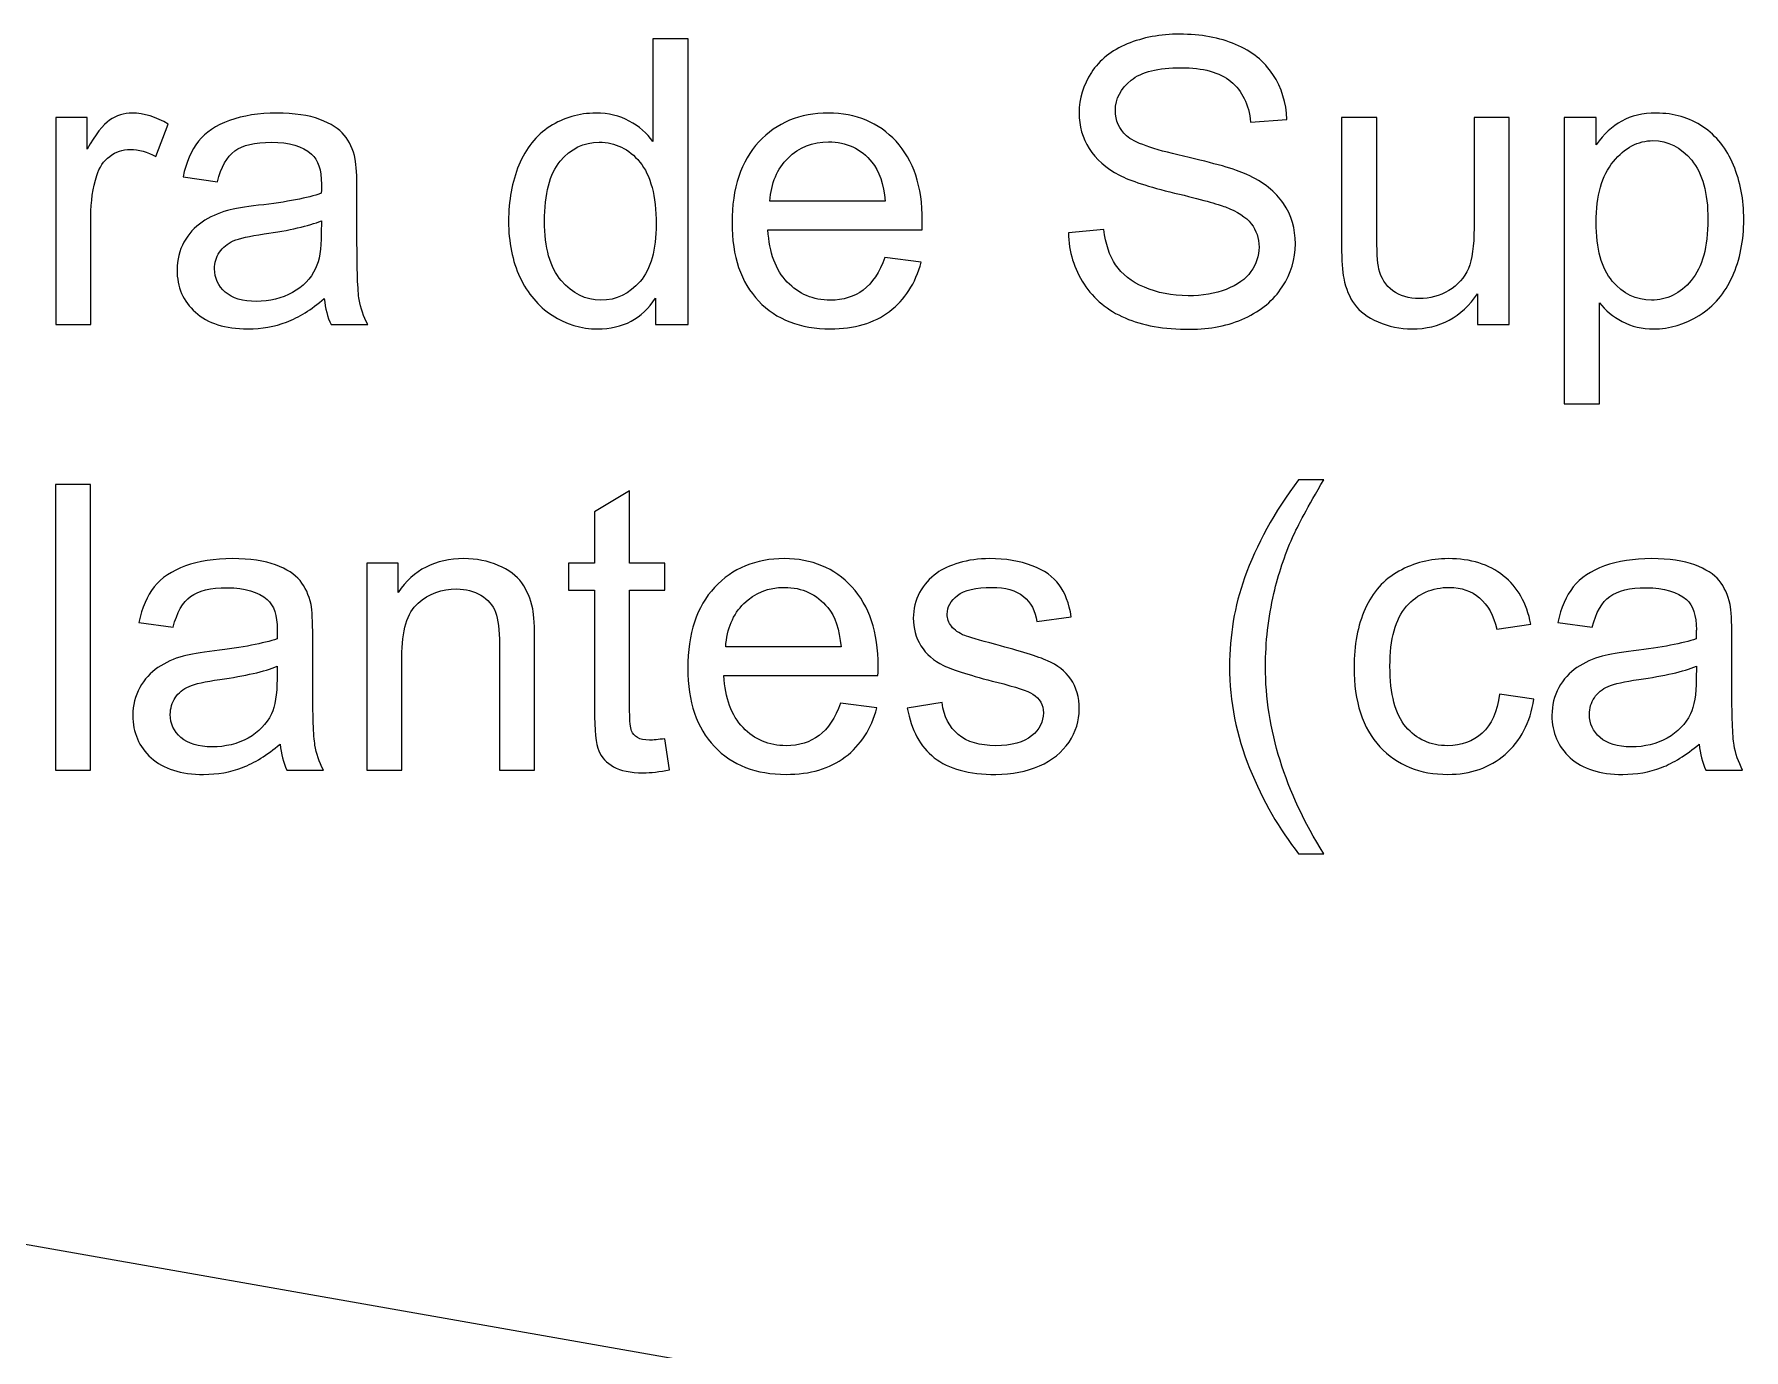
# Model space of a CAD drawing. Header units: millimetres. Extents: x -300 to 279, y -192 to 238.
# Drawn here: x -21.2 to 33.2, y 135.7 to 177.6 of the extents above; entities that cross this region are included whole.
import ezdxf

# ---------------------------------------------------------------- set-up
doc = ezdxf.new("R2010")
doc.units = ezdxf.units.MM
doc.layers.add('CAMADA_1', color=7, linetype='CONTINUOUS')

msp = doc.modelspace()

# ---------------------------------------------------------------- linework, layer by layer
at = {"layer": 'CAMADA_1', "color": 250}
for points, knots in [([(-1.4253, 168.3946), (-1.4253, 168.3946), (-1.4253, 169.2307), (-1.4253, 169.2307), (-1.8423, 168.5809), (-2.4561, 168.2549), (-3.2668, 168.2549), (-3.7917, 168.2549), (-4.2743, 168.3988), (-4.7125, 168.6888), (-5.1527, 168.9767), (-5.4935, 169.381), (-5.7369, 169.8974), (-5.9782, 170.416), (-6.0989, 171.0108), (-6.0989, 171.6839), (-6.0989, 172.3401), (-5.9888, 172.9349), (-5.7708, 173.4704), (-5.5507, 174.0038), (-5.2226, 174.4144), (-4.7844, 174.698), (-4.3484, 174.9838), (-3.8573, 175.1256), (-3.3176, 175.1256), (-2.9197, 175.1256), (-2.5662, 175.0409), (-2.2571, 174.8737), (-1.9481, 174.7065), (-1.6962, 174.4864), (-1.5015, 174.2176), (-1.5015, 174.2176), (-1.5015, 177.4878), (-1.5015, 177.4878), (-1.5015, 177.4878), (-0.3839, 177.4878), (-0.3839, 177.4878), (-0.3839, 177.4878), (-0.3839, 168.3946), (-0.3839, 168.3946), (-0.3839, 168.3946), (-1.4253, 168.3946), (-1.4253, 168.3946)], [0, 0, 0, 0, 0.0714286, 0.0714286, 0.0714286, 0.1428571, 0.1428571, 0.1428571, 0.2142857, 0.2142857, 0.2142857, 0.2857143, 0.2857143, 0.2857143, 0.3571429, 0.3571429, 0.3571429, 0.4285714, 0.4285714, 0.4285714, 0.5, 0.5, 0.5, 0.5714286, 0.5714286, 0.5714286, 0.6428571, 0.6428571, 0.6428571, 0.7142857, 0.7142857, 0.7142857, 0.7857143, 0.7857143, 0.7857143, 0.8571429, 0.8571429, 0.8571429, 0.9285714, 0.9285714, 0.9285714, 1, 1, 1, 1]), ([(11.7213, 171.3156), (11.7213, 171.3156), (12.8516, 171.4172), (12.8516, 171.4172), (12.9045, 170.96), (13.0294, 170.5854), (13.2263, 170.2911), (13.4231, 169.999), (13.7279, 169.762), (14.1407, 169.5799), (14.5534, 169.4), (15.0191, 169.309), (15.5355, 169.309), (15.9949, 169.309), (16.3991, 169.3767), (16.7505, 169.5143), (17.1019, 169.6519), (17.3622, 169.8403), (17.5337, 170.0795), (17.7051, 170.3187), (17.7919, 170.579), (17.7919, 170.8584), (17.7919, 171.142), (17.7094, 171.3897), (17.5443, 171.6035), (17.3792, 171.8151), (17.1061, 171.9929), (16.7251, 172.139), (16.4817, 172.2321), (15.9419, 172.3803), (15.1059, 172.5814), (14.2698, 172.7825), (13.6856, 172.9708), (13.3511, 173.1486), (12.9172, 173.3772), (12.5955, 173.6609), (12.3838, 173.9974), (12.17, 174.334), (12.0642, 174.7129), (12.0642, 175.1298), (12.0642, 175.5913), (12.1954, 176.021), (12.4558, 176.4189), (12.7161, 176.8189), (13.095, 177.1216), (13.5967, 177.3291), (14.0962, 177.5365), (14.6529, 177.6402), (15.2646, 177.6402), (15.9377, 177.6402), (16.5325, 177.5323), (17.0468, 177.3142), (17.5612, 177.0983), (17.957, 176.7787), (18.2343, 176.3554), (18.5116, 175.9342), (18.6597, 175.4558), (18.6809, 174.9224), (18.6809, 174.9224), (17.5252, 174.8335), (17.5252, 174.8335), (17.4638, 175.4071), (17.2543, 175.841), (16.8966, 176.1331), (16.5388, 176.4274), (16.0097, 176.5734), (15.3112, 176.5734), (14.583, 176.5734), (14.0518, 176.4401), (13.7194, 176.1734), (13.3871, 175.9067), (13.2199, 175.5849), (13.2199, 175.2082), (13.2199, 174.8822), (13.3384, 174.6134), (13.5734, 174.4017), (13.8062, 174.1922), (14.4095, 173.9741), (15.3874, 173.754), (16.3653, 173.5318), (17.0363, 173.3391), (17.4003, 173.174), (17.9274, 172.9306), (18.319, 172.6237), (18.5708, 172.2491), (18.8227, 171.8765), (18.9476, 171.4468), (18.9476, 170.96), (18.9476, 170.4753), (18.81, 170.0223), (18.5327, 169.5948), (18.2555, 169.1672), (17.8596, 168.8349), (17.3411, 168.5978), (16.8225, 168.3607), (16.2404, 168.2422), (15.5906, 168.2422), (14.7693, 168.2422), (14.0814, 168.3628), (13.5268, 168.602), (12.9701, 168.8412), (12.5362, 169.2011), (12.2208, 169.6837), (11.9033, 170.1641), (11.7382, 170.7081), (11.7213, 171.3156)], [0, 0, 0, 0, 0.0285714, 0.0285714, 0.0285714, 0.0571429, 0.0571429, 0.0571429, 0.0857143, 0.0857143, 0.0857143, 0.1142857, 0.1142857, 0.1142857, 0.1428571, 0.1428571, 0.1428571, 0.1714286, 0.1714286, 0.1714286, 0.2, 0.2, 0.2, 0.2285714, 0.2285714, 0.2285714, 0.2571429, 0.2571429, 0.2571429, 0.2857143, 0.2857143, 0.2857143, 0.3142857, 0.3142857, 0.3142857, 0.3428571, 0.3428571, 0.3428571, 0.3714286, 0.3714286, 0.3714286, 0.4, 0.4, 0.4, 0.4285714, 0.4285714, 0.4285714, 0.4571429, 0.4571429, 0.4571429, 0.4857143, 0.4857143, 0.4857143, 0.5142857, 0.5142857, 0.5142857, 0.5428571, 0.5428571, 0.5428571, 0.5714286, 0.5714286, 0.5714286, 0.6, 0.6, 0.6, 0.6285714, 0.6285714, 0.6285714, 0.6571429, 0.6571429, 0.6571429, 0.6857143, 0.6857143, 0.6857143, 0.7142857, 0.7142857, 0.7142857, 0.7428571, 0.7428571, 0.7428571, 0.7714286, 0.7714286, 0.7714286, 0.8, 0.8, 0.8, 0.8285714, 0.8285714, 0.8285714, 0.8571429, 0.8571429, 0.8571429, 0.8857143, 0.8857143, 0.8857143, 0.9142857, 0.9142857, 0.9142857, 0.9428571, 0.9428571, 0.9428571, 0.9714286, 0.9714286, 0.9714286, 1, 1, 1, 1]), ([(-20.5134, 168.3946), (-20.5134, 168.3946), (-20.5134, 174.9859), (-20.5134, 174.9859), (-20.5134, 174.9859), (-19.5101, 174.9859), (-19.5101, 174.9859), (-19.5101, 174.9859), (-19.5101, 173.9763), (-19.5101, 173.9763), (-19.254, 174.444), (-19.0169, 174.7531), (-18.7989, 174.9012), (-18.5809, 175.0515), (-18.3417, 175.1256), (-18.0813, 175.1256), (-17.7046, 175.1256), (-17.3215, 175.0071), (-16.932, 174.7721), (-16.932, 174.7721), (-17.3299, 173.7413), (-17.3299, 173.7413), (-17.6009, 173.8937), (-17.8718, 173.9699), (-18.1427, 173.9699), (-18.3861, 173.9699), (-18.6042, 173.8958), (-18.7968, 173.7498), (-18.9894, 173.6037), (-19.127, 173.4005), (-19.2095, 173.1402), (-19.3344, 172.7444), (-19.3958, 172.3104), (-19.3958, 171.8384), (-19.3958, 171.8384), (-19.3958, 168.3946), (-19.3958, 168.3946), (-19.3958, 168.3946), (-20.5134, 168.3946), (-20.5134, 168.3946)], [0, 0, 0, 0, 0.0769231, 0.0769231, 0.0769231, 0.1538462, 0.1538462, 0.1538462, 0.2307692, 0.2307692, 0.2307692, 0.3076923, 0.3076923, 0.3076923, 0.3846154, 0.3846154, 0.3846154, 0.4615385, 0.4615385, 0.4615385, 0.5384615, 0.5384615, 0.5384615, 0.6153846, 0.6153846, 0.6153846, 0.6923077, 0.6923077, 0.6923077, 0.7692308, 0.7692308, 0.7692308, 0.8461538, 0.8461538, 0.8461538, 0.9230769, 0.9230769, 0.9230769, 1, 1, 1, 1]), ([(-11.9663, 169.2201), (-12.3812, 168.8666), (-12.7812, 168.619), (-13.1643, 168.4729), (-13.5474, 168.3269), (-13.9581, 168.2549), (-14.3983, 168.2549), (-15.1222, 168.2549), (-15.6789, 168.4306), (-16.0684, 168.7841), (-16.4579, 169.1354), (-16.6526, 169.5863), (-16.6526, 170.1345), (-16.6526, 170.4562), (-16.5785, 170.7505), (-16.4325, 171.0172), (-16.2843, 171.2839), (-16.0917, 171.4955), (-15.8546, 171.6564), (-15.6154, 171.8173), (-15.3487, 171.94), (-15.0503, 172.0226), (-14.8301, 172.0797), (-14.4978, 172.1348), (-14.0554, 172.1898), (-13.1537, 172.2956), (-12.487, 172.4247), (-12.0615, 172.5729), (-12.0573, 172.7253), (-12.0552, 172.8227), (-12.0552, 172.8629), (-12.0552, 173.3159), (-12.161, 173.6355), (-12.3727, 173.8217), (-12.6584, 174.0736), (-13.0839, 174.1985), (-13.6469, 174.1985), (-14.174, 174.1985), (-14.5634, 174.1054), (-14.8132, 173.9212), (-15.0651, 173.7371), (-15.2492, 173.4111), (-15.3699, 172.9412), (-15.3699, 172.9412), (-16.4621, 173.0936), (-16.4621, 173.0936), (-16.3626, 173.5614), (-16.1996, 173.9403), (-15.971, 174.2281), (-15.7424, 174.516), (-15.4122, 174.7361), (-14.9804, 174.8928), (-14.5507, 175.0473), (-14.0491, 175.1256), (-13.4818, 175.1256), (-12.9188, 175.1256), (-12.4595, 175.06), (-12.106, 174.9266), (-11.7546, 174.7933), (-11.4943, 174.6282), (-11.3292, 174.4271), (-11.1641, 174.226), (-11.0477, 173.972), (-10.9799, 173.6651), (-10.9439, 173.4746), (-10.9249, 173.1317), (-10.9249, 172.6385), (-10.9249, 172.6385), (-10.9249, 171.1569), (-10.9249, 171.1569), (-10.9249, 170.1218), (-10.9016, 169.4678), (-10.855, 169.1905), (-10.8106, 168.9132), (-10.7175, 168.6486), (-10.582, 168.3946), (-10.582, 168.3946), (-11.7504, 168.3946), (-11.7504, 168.3946), (-11.8626, 168.6296), (-11.9345, 168.9047), (-11.9663, 169.2201)], [0, 0, 0, 0, 0.037037, 0.037037, 0.037037, 0.0740741, 0.0740741, 0.0740741, 0.1111111, 0.1111111, 0.1111111, 0.1481481, 0.1481481, 0.1481481, 0.1851852, 0.1851852, 0.1851852, 0.2222222, 0.2222222, 0.2222222, 0.2592593, 0.2592593, 0.2592593, 0.2962963, 0.2962963, 0.2962963, 0.3333333, 0.3333333, 0.3333333, 0.3703704, 0.3703704, 0.3703704, 0.4074074, 0.4074074, 0.4074074, 0.4444444, 0.4444444, 0.4444444, 0.4814815, 0.4814815, 0.4814815, 0.5185185, 0.5185185, 0.5185185, 0.5555556, 0.5555556, 0.5555556, 0.5925926, 0.5925926, 0.5925926, 0.6296296, 0.6296296, 0.6296296, 0.6666667, 0.6666667, 0.6666667, 0.7037037, 0.7037037, 0.7037037, 0.7407407, 0.7407407, 0.7407407, 0.7777778, 0.7777778, 0.7777778, 0.8148148, 0.8148148, 0.8148148, 0.8518519, 0.8518519, 0.8518519, 0.8888889, 0.8888889, 0.8888889, 0.9259259, 0.9259259, 0.9259259, 0.962963, 0.962963, 0.962963, 1, 1, 1, 1]), ([(5.8793, 170.5282), (5.8793, 170.5282), (7.035, 170.3758), (7.035, 170.3758), (6.8551, 169.7048), (6.5185, 169.182), (6.0275, 168.8116), (5.5364, 168.4412), (4.9099, 168.2549), (4.1458, 168.2549), (3.1848, 168.2549), (2.4228, 168.5512), (1.8598, 169.1439), (1.2967, 169.7345), (1.0152, 170.5663), (1.0152, 171.6352), (1.0152, 172.7401), (1.2988, 173.5995), (1.8682, 174.2091), (2.4376, 174.8208), (3.1763, 175.1256), (4.0844, 175.1256), (4.9628, 175.1256), (5.6803, 174.8272), (6.237, 174.2281), (6.7937, 173.6291), (7.0731, 172.7867), (7.0731, 171.7008), (7.0731, 171.6352), (7.071, 171.5357), (7.0668, 171.4045), (7.0668, 171.4045), (2.1582, 171.4045), (2.1582, 171.4045), (2.2005, 170.6827), (2.4037, 170.1282), (2.772, 169.745), (3.1382, 169.3619), (3.5975, 169.1693), (4.1458, 169.1693), (4.5543, 169.1693), (4.9035, 169.2773), (5.1914, 169.4932), (5.4814, 169.7091), (5.71, 170.0541), (5.8793, 170.5282)], [0, 0, 0, 0, 0.0666667, 0.0666667, 0.0666667, 0.1333333, 0.1333333, 0.1333333, 0.2, 0.2, 0.2, 0.2666667, 0.2666667, 0.2666667, 0.3333333, 0.3333333, 0.3333333, 0.4, 0.4, 0.4, 0.4666667, 0.4666667, 0.4666667, 0.5333333, 0.5333333, 0.5333333, 0.6, 0.6, 0.6, 0.6666667, 0.6666667, 0.6666667, 0.7333333, 0.7333333, 0.7333333, 0.8, 0.8, 0.8, 0.8666667, 0.8666667, 0.8666667, 0.9333333, 0.9333333, 0.9333333, 1, 1, 1, 1]), ([(24.7515, 168.3946), (24.7515, 168.3946), (24.7515, 169.3746), (24.7515, 169.3746), (24.2393, 168.6274), (23.545, 168.2549), (22.6666, 168.2549), (22.2792, 168.2549), (21.9173, 168.329), (21.5807, 168.4772), (21.2442, 168.6274), (20.9944, 168.8137), (20.8314, 169.0381), (20.6685, 169.2646), (20.5542, 169.5397), (20.4885, 169.8657), (20.4441, 170.0858), (20.4208, 170.433), (20.4208, 170.9071), (20.4208, 170.9071), (20.4208, 174.9859), (20.4208, 174.9859), (20.4208, 174.9859), (21.5384, 174.9859), (21.5384, 174.9859), (21.5384, 174.9859), (21.5384, 171.3389), (21.5384, 171.3389), (21.5384, 170.7568), (21.5617, 170.3631), (21.6061, 170.162), (21.676, 169.8678), (21.8242, 169.6392), (22.0528, 169.472), (22.2792, 169.3048), (22.5586, 169.2201), (22.8931, 169.2201), (23.2275, 169.2201), (23.5408, 169.3048), (23.8329, 169.4762), (24.125, 169.6477), (24.3324, 169.8826), (24.4552, 170.1768), (24.5758, 170.4711), (24.6372, 170.9007), (24.6372, 171.4617), (24.6372, 171.4617), (24.6372, 174.9859), (24.6372, 174.9859), (24.6372, 174.9859), (25.7548, 174.9859), (25.7548, 174.9859), (25.7548, 174.9859), (25.7548, 168.3946), (25.7548, 168.3946), (25.7548, 168.3946), (24.7515, 168.3946), (24.7515, 168.3946)], [0, 0, 0, 0, 0.0526316, 0.0526316, 0.0526316, 0.1052632, 0.1052632, 0.1052632, 0.1578947, 0.1578947, 0.1578947, 0.2105263, 0.2105263, 0.2105263, 0.2631579, 0.2631579, 0.2631579, 0.3157895, 0.3157895, 0.3157895, 0.3684211, 0.3684211, 0.3684211, 0.4210526, 0.4210526, 0.4210526, 0.4736842, 0.4736842, 0.4736842, 0.5263158, 0.5263158, 0.5263158, 0.5789474, 0.5789474, 0.5789474, 0.6315789, 0.6315789, 0.6315789, 0.6842105, 0.6842105, 0.6842105, 0.7368421, 0.7368421, 0.7368421, 0.7894737, 0.7894737, 0.7894737, 0.8421053, 0.8421053, 0.8421053, 0.8947368, 0.8947368, 0.8947368, 0.9473684, 0.9473684, 0.9473684, 1, 1, 1, 1]), ([(27.5095, 165.8673), (27.5095, 165.8673), (27.5095, 174.9859), (27.5095, 174.9859), (27.5095, 174.9859), (28.5255, 174.9859), (28.5255, 174.9859), (28.5255, 174.9859), (28.5255, 174.1202), (28.5255, 174.1202), (28.7647, 174.4546), (29.0356, 174.7065), (29.3383, 174.8737), (29.6389, 175.0409), (30.0051, 175.1256), (30.4347, 175.1256), (30.9978, 175.1256), (31.4931, 174.9817), (31.9228, 174.6917), (32.3524, 174.4038), (32.6763, 173.9953), (32.8964, 173.4704), (33.1144, 172.9433), (33.2245, 172.3676), (33.2245, 171.7389), (33.2245, 171.068), (33.1039, 170.4626), (32.8626, 169.9228), (32.6213, 169.3852), (32.2699, 168.9725), (31.8085, 168.6846), (31.3491, 168.3988), (30.8644, 168.2549), (30.3564, 168.2549), (29.9839, 168.2549), (29.6495, 168.3332), (29.3552, 168.4899), (29.0589, 168.6465), (28.8176, 168.8433), (28.6271, 169.0825), (28.6271, 169.0825), (28.6271, 165.8673), (28.6271, 165.8673), (28.6271, 165.8673), (27.5095, 165.8673), (27.5095, 165.8673)], [0, 0, 0, 0, 0.0666667, 0.0666667, 0.0666667, 0.1333333, 0.1333333, 0.1333333, 0.2, 0.2, 0.2, 0.2666667, 0.2666667, 0.2666667, 0.3333333, 0.3333333, 0.3333333, 0.4, 0.4, 0.4, 0.4666667, 0.4666667, 0.4666667, 0.5333333, 0.5333333, 0.5333333, 0.6, 0.6, 0.6, 0.6666667, 0.6666667, 0.6666667, 0.7333333, 0.7333333, 0.7333333, 0.8, 0.8, 0.8, 0.8666667, 0.8666667, 0.8666667, 0.9333333, 0.9333333, 0.9333333, 1, 1, 1, 1]), ([(-4.9559, 171.6818), (-4.9559, 170.8394), (-4.7781, 170.2107), (-4.4204, 169.7937), (-4.0648, 169.3767), (-3.6436, 169.1693), (-3.1588, 169.1693), (-2.6699, 169.1693), (-2.255, 169.3683), (-1.9121, 169.7662), (-1.5713, 170.1641), (-1.3999, 170.7716), (-1.3999, 171.5887), (-1.3999, 172.4861), (-1.5735, 173.1465), (-1.9227, 173.5677), (-2.2698, 173.989), (-2.6995, 174.1985), (-3.2096, 174.1985), (-3.7071, 174.1985), (-4.1219, 173.9974), (-4.4564, 173.5931), (-4.7887, 173.1889), (-4.9559, 172.5517), (-4.9559, 171.6818)], [0, 0, 0, 0, 0.125, 0.125, 0.125, 0.25, 0.25, 0.25, 0.375, 0.375, 0.375, 0.5, 0.5, 0.5, 0.625, 0.625, 0.625, 0.75, 0.75, 0.75, 0.875, 0.875, 0.875, 1, 1, 1, 1]), ([(2.2217, 172.3189), (2.2217, 172.3189), (5.892, 172.3189), (5.892, 172.3189), (5.8433, 172.8735), (5.7015, 173.2883), (5.4708, 173.5656), (5.1173, 173.9953), (4.6559, 174.2112), (4.0907, 174.2112), (3.5785, 174.2112), (3.1488, 174.0398), (2.7996, 173.6969), (2.4524, 173.354), (2.2598, 172.8946), (2.2217, 172.3189)], [0, 0, 0, 0, 0.2, 0.2, 0.2, 0.4, 0.4, 0.4, 0.6, 0.6, 0.6, 0.8, 0.8, 0.8, 1, 1, 1, 1]), ([(28.5255, 171.65), (28.5255, 170.8055), (28.697, 170.1811), (29.0377, 169.7768), (29.3806, 169.3725), (29.7955, 169.1693), (30.2823, 169.1693), (30.7776, 169.1693), (31.201, 169.3789), (31.5523, 169.798), (31.9058, 170.2171), (32.0815, 170.8648), (32.0815, 171.7432), (32.0815, 172.5814), (31.9101, 173.2079), (31.565, 173.6249), (31.22, 174.0419), (30.8094, 174.2493), (30.331, 174.2493), (29.8569, 174.2493), (29.4378, 174.0271), (29.0737, 173.5847), (28.7075, 173.1402), (28.5255, 172.4967), (28.5255, 171.65)], [0, 0, 0, 0, 0.125, 0.125, 0.125, 0.25, 0.25, 0.25, 0.375, 0.375, 0.375, 0.5, 0.5, 0.5, 0.625, 0.625, 0.625, 0.75, 0.75, 0.75, 0.875, 0.875, 0.875, 1, 1, 1, 1]), ([(-12.0552, 171.6966), (-12.4616, 171.5315), (-13.0712, 171.3918), (-13.884, 171.2775), (-14.3454, 171.2119), (-14.6714, 171.1378), (-14.8619, 171.0553), (-15.0524, 170.9727), (-15.1984, 170.8521), (-15.3022, 170.6954), (-15.4059, 170.5367), (-15.4588, 170.361), (-15.4588, 170.1663), (-15.4588, 169.872), (-15.3466, 169.6244), (-15.1201, 169.4275), (-14.8936, 169.2307), (-14.5634, 169.1312), (-14.1295, 169.1312), (-13.6998, 169.1312), (-13.3167, 169.2243), (-12.9802, 169.4127), (-12.6457, 169.599), (-12.3981, 169.8551), (-12.2415, 170.179), (-12.1208, 170.4308), (-12.0615, 170.8013), (-12.0615, 171.2902), (-12.0615, 171.2902), (-12.0552, 171.6966), (-12.0552, 171.6966)], [0, 0, 0, 0, 0.1, 0.1, 0.1, 0.2, 0.2, 0.2, 0.3, 0.3, 0.3, 0.4, 0.4, 0.4, 0.5, 0.5, 0.5, 0.6, 0.6, 0.6, 0.7, 0.7, 0.7, 0.8, 0.8, 0.8, 0.9, 0.9, 0.9, 1, 1, 1, 1]), ([(-20.5261, 154.2066), (-20.5261, 154.2066), (-20.5261, 163.2998), (-20.5261, 163.2998), (-20.5261, 163.2998), (-19.4085, 163.2998), (-19.4085, 163.2998), (-19.4085, 163.2998), (-19.4085, 154.2066), (-19.4085, 154.2066), (-19.4085, 154.2066), (-20.5261, 154.2066), (-20.5261, 154.2066)], [0, 0, 0, 0, 0.25, 0.25, 0.25, 0.5, 0.5, 0.5, 0.75, 0.75, 0.75, 1, 1, 1, 1]), ([(19.0513, 151.5396), (18.4375, 152.3164), (17.9168, 153.2245), (17.4913, 154.2659), (17.0659, 155.3073), (16.8542, 156.3868), (16.8542, 157.5023), (16.8542, 158.4865), (17.013, 159.4284), (17.3305, 160.328), (17.703, 161.3736), (18.2766, 162.415), (19.0513, 163.4522), (19.0513, 163.4522), (19.8514, 163.4522), (19.8514, 163.4522), (19.3519, 162.5928), (19.0196, 161.979), (18.8587, 161.6107), (18.6068, 161.0413), (18.4078, 160.4465), (18.2639, 159.8264), (18.0861, 159.0538), (17.9972, 158.277), (17.9972, 157.4959), (17.9972, 155.5084), (18.6153, 153.5229), (19.8514, 151.5396), (19.8514, 151.5396), (19.0513, 151.5396), (19.0513, 151.5396)], [0, 0, 0, 0, 0.1, 0.1, 0.1, 0.2, 0.2, 0.2, 0.3, 0.3, 0.3, 0.4, 0.4, 0.4, 0.5, 0.5, 0.5, 0.6, 0.6, 0.6, 0.7, 0.7, 0.7, 0.8, 0.8, 0.8, 0.9, 0.9, 0.9, 1, 1, 1, 1]), ([(-1.1269, 155.2036), (-1.1269, 155.2036), (-0.9745, 154.2172), (-0.9745, 154.2172), (-1.2878, 154.1516), (-1.5693, 154.1177), (-1.8148, 154.1177), (-2.2191, 154.1177), (-2.5324, 154.1812), (-2.7567, 154.3103), (-2.979, 154.4394), (-3.1356, 154.6067), (-3.2266, 154.8162), (-3.3176, 155.0258), (-3.3621, 155.466), (-3.3621, 156.137), (-3.3621, 156.137), (-3.3621, 159.9343), (-3.3621, 159.9343), (-3.3621, 159.9343), (-4.1876, 159.9343), (-4.1876, 159.9343), (-4.1876, 159.9343), (-4.1876, 160.7979), (-4.1876, 160.7979), (-4.1876, 160.7979), (-3.3621, 160.7979), (-3.3621, 160.7979), (-3.3621, 160.7979), (-3.3621, 162.4277), (-3.3621, 162.4277), (-3.3621, 162.4277), (-2.2445, 163.0987), (-2.2445, 163.0987), (-2.2445, 163.0987), (-2.2445, 160.7979), (-2.2445, 160.7979), (-2.2445, 160.7979), (-1.1269, 160.7979), (-1.1269, 160.7979), (-1.1269, 160.7979), (-1.1269, 159.9343), (-1.1269, 159.9343), (-1.1269, 159.9343), (-2.2445, 159.9343), (-2.2445, 159.9343), (-2.2445, 159.9343), (-2.2445, 156.0735), (-2.2445, 156.0735), (-2.2445, 155.7539), (-2.2254, 155.5486), (-2.1852, 155.4576), (-2.1471, 155.3665), (-2.0836, 155.2946), (-1.9947, 155.2395), (-1.9058, 155.1866), (-1.7788, 155.1591), (-1.6137, 155.1591), (-1.491, 155.1591), (-1.328, 155.1739), (-1.1269, 155.2036)], [0, 0, 0, 0, 0.05, 0.05, 0.05, 0.1, 0.1, 0.1, 0.15, 0.15, 0.15, 0.2, 0.2, 0.2, 0.25, 0.25, 0.25, 0.3, 0.3, 0.3, 0.35, 0.35, 0.35, 0.4, 0.4, 0.4, 0.45, 0.45, 0.45, 0.5, 0.5, 0.5, 0.55, 0.55, 0.55, 0.6, 0.6, 0.6, 0.65, 0.65, 0.65, 0.7, 0.7, 0.7, 0.75, 0.75, 0.75, 0.8, 0.8, 0.8, 0.85, 0.85, 0.85, 0.9, 0.9, 0.9, 0.95, 0.95, 0.95, 1, 1, 1, 1]), ([(-13.3739, 155.0321), (-13.7888, 154.6786), (-14.1888, 154.431), (-14.5719, 154.2849), (-14.955, 154.1389), (-15.3657, 154.0669), (-15.8059, 154.0669), (-16.5298, 154.0669), (-17.0865, 154.2426), (-17.476, 154.5961), (-17.8655, 154.9474), (-18.0602, 155.3983), (-18.0602, 155.9465), (-18.0602, 156.2682), (-17.9861, 156.5625), (-17.8401, 156.8292), (-17.6919, 157.0959), (-17.4993, 157.3075), (-17.2622, 157.4684), (-17.023, 157.6293), (-16.7563, 157.752), (-16.4579, 157.8346), (-16.2377, 157.8917), (-15.9054, 157.9468), (-15.463, 158.0018), (-14.5613, 158.1076), (-13.8946, 158.2367), (-13.4691, 158.3849), (-13.4649, 158.5373), (-13.4628, 158.6347), (-13.4628, 158.6749), (-13.4628, 159.1279), (-13.5686, 159.4475), (-13.7803, 159.6337), (-14.066, 159.8856), (-14.4915, 160.0105), (-15.0545, 160.0105), (-15.5816, 160.0105), (-15.971, 159.9174), (-16.2208, 159.7332), (-16.4727, 159.5491), (-16.6568, 159.2231), (-16.7775, 158.7532), (-16.7775, 158.7532), (-17.8697, 158.9056), (-17.8697, 158.9056), (-17.7702, 159.3734), (-17.6072, 159.7523), (-17.3786, 160.0401), (-17.15, 160.328), (-16.8198, 160.5481), (-16.388, 160.7048), (-15.9583, 160.8593), (-15.4567, 160.9376), (-14.8894, 160.9376), (-14.3264, 160.9376), (-13.8671, 160.872), (-13.5136, 160.7386), (-13.1622, 160.6053), (-12.9019, 160.4402), (-12.7368, 160.2391), (-12.5717, 160.038), (-12.4553, 159.784), (-12.3875, 159.4771), (-12.3515, 159.2866), (-12.3325, 158.9437), (-12.3325, 158.4505), (-12.3325, 158.4505), (-12.3325, 156.9689), (-12.3325, 156.9689), (-12.3325, 155.9338), (-12.3092, 155.2798), (-12.2626, 155.0025), (-12.2182, 154.7252), (-12.1251, 154.4606), (-11.9896, 154.2066), (-11.9896, 154.2066), (-13.158, 154.2066), (-13.158, 154.2066), (-13.2702, 154.4416), (-13.3421, 154.7167), (-13.3739, 155.0321)], [0, 0, 0, 0, 0.037037, 0.037037, 0.037037, 0.0740741, 0.0740741, 0.0740741, 0.1111111, 0.1111111, 0.1111111, 0.1481481, 0.1481481, 0.1481481, 0.1851852, 0.1851852, 0.1851852, 0.2222222, 0.2222222, 0.2222222, 0.2592593, 0.2592593, 0.2592593, 0.2962963, 0.2962963, 0.2962963, 0.3333333, 0.3333333, 0.3333333, 0.3703704, 0.3703704, 0.3703704, 0.4074074, 0.4074074, 0.4074074, 0.4444444, 0.4444444, 0.4444444, 0.4814815, 0.4814815, 0.4814815, 0.5185185, 0.5185185, 0.5185185, 0.5555556, 0.5555556, 0.5555556, 0.5925926, 0.5925926, 0.5925926, 0.6296296, 0.6296296, 0.6296296, 0.6666667, 0.6666667, 0.6666667, 0.7037037, 0.7037037, 0.7037037, 0.7407407, 0.7407407, 0.7407407, 0.7777778, 0.7777778, 0.7777778, 0.8148148, 0.8148148, 0.8148148, 0.8518519, 0.8518519, 0.8518519, 0.8888889, 0.8888889, 0.8888889, 0.9259259, 0.9259259, 0.9259259, 0.962963, 0.962963, 0.962963, 1, 1, 1, 1]), ([(-10.6159, 154.2066), (-10.6159, 154.2066), (-10.6159, 160.7979), (-10.6159, 160.7979), (-10.6159, 160.7979), (-9.6126, 160.7979), (-9.6126, 160.7979), (-9.6126, 160.7979), (-9.6126, 159.8623), (-9.6126, 159.8623), (-9.13, 160.5799), (-8.4315, 160.9376), (-7.5192, 160.9376), (-7.1213, 160.9376), (-6.7572, 160.8656), (-6.4249, 160.7238), (-6.0926, 160.582), (-5.8428, 160.3936), (-5.6777, 160.1629), (-5.5126, 159.9322), (-5.3962, 159.657), (-5.3306, 159.3395), (-5.2904, 159.1321), (-5.2692, 158.7701), (-5.2692, 158.2537), (-5.2692, 158.2537), (-5.2692, 154.2066), (-5.2692, 154.2066), (-5.2692, 154.2066), (-6.3868, 154.2066), (-6.3868, 154.2066), (-6.3868, 154.2066), (-6.3868, 158.2113), (-6.3868, 158.2113), (-6.3868, 158.6664), (-6.4291, 159.0072), (-6.5159, 159.2316), (-6.6027, 159.4559), (-6.7572, 159.6359), (-6.9773, 159.7713), (-7.1975, 159.9047), (-7.4578, 159.9724), (-7.7542, 159.9724), (-8.2283, 159.9724), (-8.6368, 159.8221), (-8.9818, 159.5194), (-9.3268, 159.2189), (-9.4983, 158.6453), (-9.4983, 157.8028), (-9.4983, 157.8028), (-9.4983, 154.2066), (-9.4983, 154.2066), (-9.4983, 154.2066), (-10.6159, 154.2066), (-10.6159, 154.2066)], [0, 0, 0, 0, 0.0555556, 0.0555556, 0.0555556, 0.1111111, 0.1111111, 0.1111111, 0.1666667, 0.1666667, 0.1666667, 0.2222222, 0.2222222, 0.2222222, 0.2777778, 0.2777778, 0.2777778, 0.3333333, 0.3333333, 0.3333333, 0.3888889, 0.3888889, 0.3888889, 0.4444444, 0.4444444, 0.4444444, 0.5, 0.5, 0.5, 0.5555556, 0.5555556, 0.5555556, 0.6111111, 0.6111111, 0.6111111, 0.6666667, 0.6666667, 0.6666667, 0.7222222, 0.7222222, 0.7222222, 0.7777778, 0.7777778, 0.7777778, 0.8333333, 0.8333333, 0.8333333, 0.8888889, 0.8888889, 0.8888889, 0.9444444, 0.9444444, 0.9444444, 1, 1, 1, 1]), ([(4.4717, 156.3402), (4.4717, 156.3402), (5.6274, 156.1878), (5.6274, 156.1878), (5.4475, 155.5168), (5.1109, 154.994), (4.6199, 154.6236), (4.1288, 154.2532), (3.5023, 154.0669), (2.7382, 154.0669), (1.7772, 154.0669), (1.0152, 154.3632), (0.4522, 154.9559), (-0.1109, 155.5465), (-0.3924, 156.3783), (-0.3924, 157.4472), (-0.3924, 158.5521), (-0.1088, 159.4115), (0.4606, 160.0211), (1.03, 160.6328), (1.7687, 160.9376), (2.6768, 160.9376), (3.5552, 160.9376), (4.2727, 160.6392), (4.8294, 160.0401), (5.3861, 159.4411), (5.6655, 158.5987), (5.6655, 157.5128), (5.6655, 157.4472), (5.6634, 157.3477), (5.6592, 157.2165), (5.6592, 157.2165), (0.7506, 157.2165), (0.7506, 157.2165), (0.7929, 156.4947), (0.9961, 155.9402), (1.3644, 155.557), (1.7306, 155.1739), (2.1899, 154.9813), (2.7382, 154.9813), (3.1467, 154.9813), (3.4959, 155.0893), (3.7838, 155.3052), (4.0738, 155.5211), (4.3024, 155.8661), (4.4717, 156.3402)], [0, 0, 0, 0, 0.0666667, 0.0666667, 0.0666667, 0.1333333, 0.1333333, 0.1333333, 0.2, 0.2, 0.2, 0.2666667, 0.2666667, 0.2666667, 0.3333333, 0.3333333, 0.3333333, 0.4, 0.4, 0.4, 0.4666667, 0.4666667, 0.4666667, 0.5333333, 0.5333333, 0.5333333, 0.6, 0.6, 0.6, 0.6666667, 0.6666667, 0.6666667, 0.7333333, 0.7333333, 0.7333333, 0.8, 0.8, 0.8, 0.8666667, 0.8666667, 0.8666667, 0.9333333, 0.9333333, 0.9333333, 1, 1, 1, 1]), ([(6.5947, 156.1751), (6.5947, 156.1751), (7.6996, 156.3529), (7.6996, 156.3529), (7.761, 155.9105), (7.9346, 155.5719), (8.2182, 155.3348), (8.5018, 155.0998), (8.8998, 154.9813), (9.4078, 154.9813), (9.9221, 154.9813), (10.3031, 155.085), (10.5529, 155.2946), (10.8005, 155.502), (10.9254, 155.7475), (10.9254, 156.0291), (10.9254, 156.2809), (10.8132, 156.4799), (10.591, 156.6238), (10.4343, 156.7233), (10.0533, 156.8482), (9.448, 157.0027), (8.6309, 157.208), (8.0658, 157.3858), (7.7483, 157.5361), (7.4329, 157.6885), (7.1937, 157.896), (7.0307, 158.1627), (6.8678, 158.4272), (6.7852, 158.7215), (6.7852, 159.0432), (6.7852, 159.3374), (6.8529, 159.6083), (6.9863, 159.8581), (7.1218, 160.1079), (7.3038, 160.3153), (7.5345, 160.4804), (7.7081, 160.6074), (7.9451, 160.7154), (8.2436, 160.8043), (8.5442, 160.8932), (8.8638, 160.9376), (9.2067, 160.9376), (9.7231, 160.9376), (10.1761, 160.8635), (10.5656, 160.7132), (10.9572, 160.5651), (11.245, 160.3619), (11.4313, 160.1079), (11.6154, 159.8518), (11.7446, 159.511), (11.8144, 159.0834), (11.8144, 159.0834), (10.7222, 158.931), (10.7222, 158.931), (10.6735, 159.2739), (10.5296, 159.5427), (10.2925, 159.7353), (10.0555, 159.928), (9.721, 160.0232), (9.2871, 160.0232), (8.777, 160.0232), (8.4108, 159.9385), (8.1928, 159.7692), (7.9748, 159.5999), (7.8647, 159.4009), (7.8647, 159.1744), (7.8647, 159.0305), (7.9092, 158.8993), (8.0002, 158.7828), (8.0912, 158.6643), (8.233, 158.5648), (8.4277, 158.4865), (8.5399, 158.4442), (8.8659, 158.3489), (9.412, 158.2008), (10.1994, 157.9912), (10.7497, 157.8176), (11.063, 157.6843), (11.3763, 157.5509), (11.6218, 157.3541), (11.7996, 157.1001), (11.9795, 156.844), (12.0684, 156.5265), (12.0684, 156.1455), (12.0684, 155.7751), (11.9605, 155.4258), (11.7424, 155.0977), (11.5244, 154.7696), (11.2112, 154.5156), (10.8026, 154.3357), (10.392, 154.1558), (9.9285, 154.0669), (9.412, 154.0669), (8.5569, 154.0669), (7.9028, 154.2447), (7.4541, 154.5982), (7.0053, 154.9538), (6.7196, 155.4787), (6.5947, 156.1751)], [0, 0, 0, 0, 0.030303, 0.030303, 0.030303, 0.0606061, 0.0606061, 0.0606061, 0.0909091, 0.0909091, 0.0909091, 0.1212121, 0.1212121, 0.1212121, 0.1515152, 0.1515152, 0.1515152, 0.1818182, 0.1818182, 0.1818182, 0.2121212, 0.2121212, 0.2121212, 0.2424242, 0.2424242, 0.2424242, 0.2727273, 0.2727273, 0.2727273, 0.3030303, 0.3030303, 0.3030303, 0.3333333, 0.3333333, 0.3333333, 0.3636364, 0.3636364, 0.3636364, 0.3939394, 0.3939394, 0.3939394, 0.4242424, 0.4242424, 0.4242424, 0.4545455, 0.4545455, 0.4545455, 0.4848485, 0.4848485, 0.4848485, 0.5151515, 0.5151515, 0.5151515, 0.5454545, 0.5454545, 0.5454545, 0.5757576, 0.5757576, 0.5757576, 0.6060606, 0.6060606, 0.6060606, 0.6363636, 0.6363636, 0.6363636, 0.6666667, 0.6666667, 0.6666667, 0.6969697, 0.6969697, 0.6969697, 0.7272727, 0.7272727, 0.7272727, 0.7575758, 0.7575758, 0.7575758, 0.7878788, 0.7878788, 0.7878788, 0.8181818, 0.8181818, 0.8181818, 0.8484848, 0.8484848, 0.8484848, 0.8787879, 0.8787879, 0.8787879, 0.9090909, 0.9090909, 0.9090909, 0.9393939, 0.9393939, 0.9393939, 0.969697, 0.969697, 0.969697, 1, 1, 1, 1]), ([(25.4521, 156.6196), (25.4521, 156.6196), (26.5443, 156.4672), (26.5443, 156.4672), (26.4237, 155.7158), (26.1189, 155.1295), (25.6257, 154.704), (25.1325, 154.2786), (24.525, 154.0669), (23.8075, 154.0669), (22.9079, 154.0669), (22.184, 154.3611), (21.6379, 154.9496), (21.0897, 155.538), (20.8166, 156.3804), (20.8166, 157.4769), (20.8166, 158.1881), (20.9351, 158.8082), (21.1701, 159.3416), (21.405, 159.8729), (21.7628, 160.273), (22.2454, 160.5376), (22.7258, 160.8043), (23.2487, 160.9376), (23.8159, 160.9376), (24.5292, 160.9376), (25.1156, 160.7577), (25.5685, 160.3957), (26.0236, 160.0338), (26.3157, 159.5194), (26.4427, 158.8548), (26.4427, 158.8548), (25.3632, 158.6897), (25.3632, 158.6897), (25.2595, 159.1321), (25.0775, 159.4644), (24.8129, 159.6888), (24.5504, 159.911), (24.2329, 160.0232), (23.8604, 160.0232), (23.2973, 160.0232), (22.8401, 159.8221), (22.4867, 159.42), (22.1353, 159.0157), (21.9596, 158.3807), (21.9596, 157.5086), (21.9596, 156.6238), (22.1289, 155.9825), (22.4676, 155.5824), (22.8084, 155.1824), (23.2508, 154.9813), (23.7948, 154.9813), (24.235, 154.9813), (24.6012, 155.1147), (24.8933, 155.3835), (25.1875, 155.6502), (25.3738, 156.0629), (25.4521, 156.6196)], [0, 0, 0, 0, 0.0526316, 0.0526316, 0.0526316, 0.1052632, 0.1052632, 0.1052632, 0.1578947, 0.1578947, 0.1578947, 0.2105263, 0.2105263, 0.2105263, 0.2631579, 0.2631579, 0.2631579, 0.3157895, 0.3157895, 0.3157895, 0.3684211, 0.3684211, 0.3684211, 0.4210526, 0.4210526, 0.4210526, 0.4736842, 0.4736842, 0.4736842, 0.5263158, 0.5263158, 0.5263158, 0.5789474, 0.5789474, 0.5789474, 0.6315789, 0.6315789, 0.6315789, 0.6842105, 0.6842105, 0.6842105, 0.7368421, 0.7368421, 0.7368421, 0.7894737, 0.7894737, 0.7894737, 0.8421053, 0.8421053, 0.8421053, 0.8947368, 0.8947368, 0.8947368, 0.9473684, 0.9473684, 0.9473684, 1, 1, 1, 1]), ([(31.8021, 155.0321), (31.3872, 154.6786), (30.9872, 154.431), (30.6041, 154.2849), (30.221, 154.1389), (29.8103, 154.0669), (29.3701, 154.0669), (28.6462, 154.0669), (28.0895, 154.2426), (27.7, 154.5961), (27.3105, 154.9474), (27.1158, 155.3983), (27.1158, 155.9465), (27.1158, 156.2682), (27.1899, 156.5625), (27.3359, 156.8292), (27.4841, 157.0959), (27.6767, 157.3075), (27.9138, 157.4684), (28.153, 157.6293), (28.4197, 157.752), (28.7181, 157.8346), (28.9383, 157.8917), (29.2706, 157.9468), (29.713, 158.0018), (30.6147, 158.1076), (31.2814, 158.2367), (31.7069, 158.3849), (31.7111, 158.5373), (31.7132, 158.6347), (31.7132, 158.6749), (31.7132, 159.1279), (31.6074, 159.4475), (31.3957, 159.6337), (31.11, 159.8856), (30.6845, 160.0105), (30.1215, 160.0105), (29.5944, 160.0105), (29.205, 159.9174), (28.9552, 159.7332), (28.7033, 159.5491), (28.5192, 159.2231), (28.3985, 158.7532), (28.3985, 158.7532), (27.3063, 158.9056), (27.3063, 158.9056), (27.4058, 159.3734), (27.5688, 159.7523), (27.7974, 160.0401), (28.026, 160.328), (28.3562, 160.5481), (28.788, 160.7048), (29.2177, 160.8593), (29.7193, 160.9376), (30.2866, 160.9376), (30.8496, 160.9376), (31.3089, 160.872), (31.6624, 160.7386), (32.0138, 160.6053), (32.2741, 160.4402), (32.4392, 160.2391), (32.6043, 160.038), (32.7207, 159.784), (32.7885, 159.4771), (32.8245, 159.2866), (32.8435, 158.9437), (32.8435, 158.4505), (32.8435, 158.4505), (32.8435, 156.9689), (32.8435, 156.9689), (32.8435, 155.9338), (32.8668, 155.2798), (32.9134, 155.0025), (32.9578, 154.7252), (33.0509, 154.4606), (33.1864, 154.2066), (33.1864, 154.2066), (32.018, 154.2066), (32.018, 154.2066), (31.9058, 154.4416), (31.8339, 154.7167), (31.8021, 155.0321)], [0, 0, 0, 0, 0.037037, 0.037037, 0.037037, 0.0740741, 0.0740741, 0.0740741, 0.1111111, 0.1111111, 0.1111111, 0.1481481, 0.1481481, 0.1481481, 0.1851852, 0.1851852, 0.1851852, 0.2222222, 0.2222222, 0.2222222, 0.2592593, 0.2592593, 0.2592593, 0.2962963, 0.2962963, 0.2962963, 0.3333333, 0.3333333, 0.3333333, 0.3703704, 0.3703704, 0.3703704, 0.4074074, 0.4074074, 0.4074074, 0.4444444, 0.4444444, 0.4444444, 0.4814815, 0.4814815, 0.4814815, 0.5185185, 0.5185185, 0.5185185, 0.5555556, 0.5555556, 0.5555556, 0.5925926, 0.5925926, 0.5925926, 0.6296296, 0.6296296, 0.6296296, 0.6666667, 0.6666667, 0.6666667, 0.7037037, 0.7037037, 0.7037037, 0.7407407, 0.7407407, 0.7407407, 0.7777778, 0.7777778, 0.7777778, 0.8148148, 0.8148148, 0.8148148, 0.8518519, 0.8518519, 0.8518519, 0.8888889, 0.8888889, 0.8888889, 0.9259259, 0.9259259, 0.9259259, 0.962963, 0.962963, 0.962963, 1, 1, 1, 1]), ([(0.8141, 158.1309), (0.8141, 158.1309), (4.4844, 158.1309), (4.4844, 158.1309), (4.4357, 158.6855), (4.2939, 159.1003), (4.0632, 159.3776), (3.7097, 159.8073), (3.2483, 160.0232), (2.6831, 160.0232), (2.1709, 160.0232), (1.7412, 159.8518), (1.392, 159.5089), (1.0448, 159.166), (0.8522, 158.7066), (0.8141, 158.1309)], [0, 0, 0, 0, 0.2, 0.2, 0.2, 0.4, 0.4, 0.4, 0.6, 0.6, 0.6, 0.8, 0.8, 0.8, 1, 1, 1, 1]), ([(-13.4628, 157.5086), (-13.8692, 157.3435), (-14.4788, 157.2038), (-15.2916, 157.0895), (-15.753, 157.0239), (-16.079, 156.9498), (-16.2695, 156.8673), (-16.46, 156.7847), (-16.606, 156.6641), (-16.7098, 156.5074), (-16.8135, 156.3487), (-16.8664, 156.173), (-16.8664, 155.9783), (-16.8664, 155.684), (-16.7542, 155.4364), (-16.5277, 155.2395), (-16.3012, 155.0427), (-15.971, 154.9432), (-15.5371, 154.9432), (-15.1074, 154.9432), (-14.7243, 155.0363), (-14.3878, 155.2247), (-14.0533, 155.411), (-13.8057, 155.6671), (-13.6491, 155.991), (-13.5284, 156.2428), (-13.4691, 156.6133), (-13.4691, 157.1022), (-13.4691, 157.1022), (-13.4628, 157.5086), (-13.4628, 157.5086)], [0, 0, 0, 0, 0.1, 0.1, 0.1, 0.2, 0.2, 0.2, 0.3, 0.3, 0.3, 0.4, 0.4, 0.4, 0.5, 0.5, 0.5, 0.6, 0.6, 0.6, 0.7, 0.7, 0.7, 0.8, 0.8, 0.8, 0.9, 0.9, 0.9, 1, 1, 1, 1]), ([(31.7132, 157.5086), (31.3068, 157.3435), (30.6972, 157.2038), (29.8844, 157.0895), (29.423, 157.0239), (29.097, 156.9498), (28.9065, 156.8673), (28.716, 156.7847), (28.57, 156.6641), (28.4662, 156.5074), (28.3625, 156.3487), (28.3096, 156.173), (28.3096, 155.9783), (28.3096, 155.684), (28.4218, 155.4364), (28.6483, 155.2395), (28.8748, 155.0427), (29.205, 154.9432), (29.6389, 154.9432), (30.0686, 154.9432), (30.4517, 155.0363), (30.7882, 155.2247), (31.1227, 155.411), (31.3703, 155.6671), (31.5269, 155.991), (31.6476, 156.2428), (31.7069, 156.6133), (31.7069, 157.1022), (31.7069, 157.1022), (31.7132, 157.5086), (31.7132, 157.5086)], [0, 0, 0, 0, 0.1, 0.1, 0.1, 0.2, 0.2, 0.2, 0.3, 0.3, 0.3, 0.4, 0.4, 0.4, 0.5, 0.5, 0.5, 0.6, 0.6, 0.6, 0.7, 0.7, 0.7, 0.8, 0.8, 0.8, 0.9, 0.9, 0.9, 1, 1, 1, 1]), ([(31.613, 129.7357), (31.613, 129.7357), (31.613, 66.1901), (31.613, 66.1901), (31.613, 66.1901), (-61.807, 66.1901), (-61.807, 66.1901), (-61.807, 66.1901), (-61.807, 81.1901), (-61.807, 81.1901), (-61.807, 81.1901), (-51.807, 81.1901), (-51.807, 81.1901), (-51.807, 81.1901), (-51.807, 131.1901), (-51.807, 131.1901), (-51.807, 131.1901), (-61.807, 131.1901), (-61.807, 131.1901), (-61.807, 131.1901), (-61.807, 146.1901), (-61.807, 146.1901), (-61.807, 146.1901), (-61.7044, 146.1901), (-61.7044, 146.1901), (-61.7044, 146.1901), (31.613, 129.7357), (31.613, 129.7357)], [0, 0, 0, 0, 0.1111111, 0.1111111, 0.1111111, 0.2222222, 0.2222222, 0.2222222, 0.3333333, 0.3333333, 0.3333333, 0.4444444, 0.4444444, 0.4444444, 0.5555556, 0.5555556, 0.5555556, 0.6666667, 0.6666667, 0.6666667, 0.7777778, 0.7777778, 0.7777778, 0.8888889, 0.8888889, 0.8888889, 1, 1, 1, 1])]:
    msp.add_open_spline(points, degree=3, knots=knots, dxfattribs=at)

doc.saveas('drawing.dxf')
